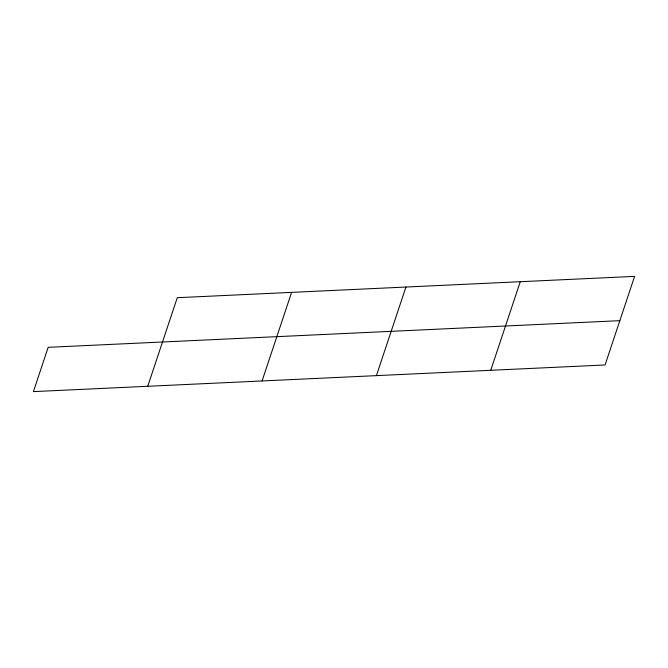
<?xml version="1.0" encoding="UTF-8"?>
<svg xmlns="http://www.w3.org/2000/svg" width="668" height="668" viewBox="0 0 668 668"><rect width="100%" height="100%" fill="white"/><g stroke="black" fill="none" stroke-linecap="round" stroke-linejoin="round"><path stroke-width="1" d="M147.737 386.288L177.27 297.703L634.6 276.377L605.066 364.97L33.4 391.623L48.171 347.327L619.829 320.673M262.065 380.96L291.599 292.367M376.401 375.633L405.935 287.04M490.73 370.297L520.263 281.712"/></g></svg>
